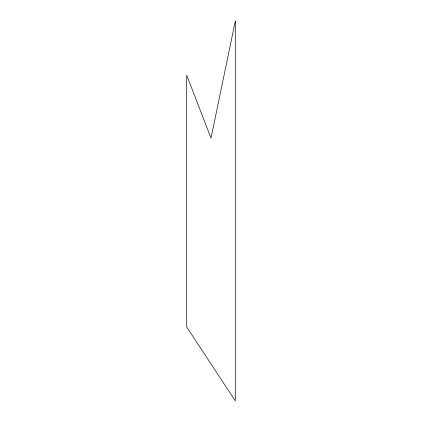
<?xml version="1.0" encoding="UTF-8"?>
<svg xmlns="http://www.w3.org/2000/svg" width="422" height="422" viewBox="0 0 422 422"><rect width="100%" height="100%" fill="white"/><g stroke="black" fill="none" stroke-linecap="round" stroke-linejoin="round"><path stroke-width="0.63" d="M235.291 21.1L211 138.126L186.709 75.169L186.709 326.997L235.291 400.9L235.291 21.1"/></g></svg>
